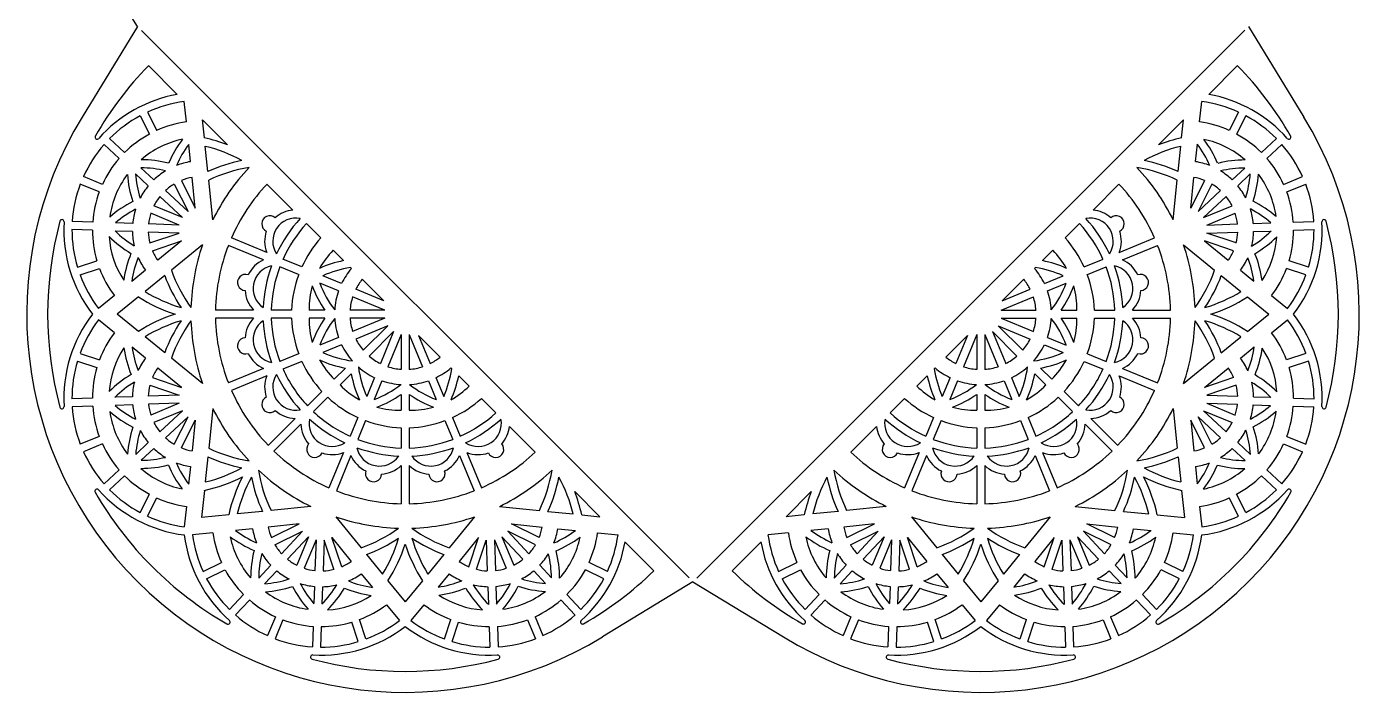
# Model space of a CAD drawing. Extents: x 58 to 313, y -11 to 244.
# Drawn here: x 58.4 to 312.9, y -10.8 to 116.4 of the extents above; entities that cross this region are included whole.
import ezdxf

# ---------------------------------------------------------------- set-up
doc = ezdxf.new("R2010")
doc.units = 0
doc.layers.get('0').update_dxf_attribs({"linetype": 'CONTINUOUS'})

msp = doc.modelspace()

# ---------------------------------------------------------------- linework, layer by layer
for p, q in [((79.58, 116.37), (69.03, 133.66)), ((79.58, 116.37), (69.03, 99.09)), ((80.34, 115.62), (184.89, 11.06)), ((186.36, 11.01), (291.01, 115.67)), ((291.72, 116.37), (302.27, 99.09)), ((81.67, 108.92), (87.17, 103.41)), ((284.13, 103.41), (289.63, 108.92)), ((88.93, 98.17), (88.53, 102.06)), ((282.37, 98.17), (282.78, 102.06)), ((80.13, 99.34), (81.87, 95.84)), ((81.52, 100.03), (83.26, 96.53)), ((289.78, 100.03), (288.04, 96.53)), ((291.17, 99.34), (289.43, 95.84)), ((92.36, 95.13), (92, 98.58)), ((92, 98.58), (96.8, 93.78)), ((274.5, 93.78), (279.3, 98.58)), ((278.94, 95.13), (279.3, 98.58)), ((77.14, 92.31), (74.28, 94.98)), ((294.16, 92.31), (297.02, 94.98)), ((76.08, 91.18), (73.23, 93.85)), ((89.71, 90.57), (89.37, 93.85)), ((93.02, 88.68), (92.53, 93.5)), ((278.28, 88.68), (278.77, 93.5)), ((281.59, 90.57), (281.94, 93.92)), ((295.22, 91.18), (298.08, 93.85)), ((82.72, 87.1), (80.26, 89.4)), ((288.58, 87.1), (290.99, 89.35)), ((72.89, 86.22), (69.28, 87.71)), ((81.66, 85.97), (79.2, 88.27)), ((88, 86.98), (90.62, 81.71)), ((90.62, 81.71), (90.02, 87.57)), ((93.97, 79.46), (93.19, 87.05)), ((277.33, 79.46), (278.11, 87.05)), ((280.68, 81.71), (281.28, 87.57)), ((283.3, 86.98), (280.68, 81.71)), ((289.64, 85.97), (292.05, 88.22)), ((298.41, 86.22), (302.02, 87.71)), ((72.29, 84.79), (68.68, 86.28)), ((89.24, 81.02), (84.93, 85.04)), ((86.61, 86.29), (89.24, 81.02)), ((104.32, 86.26), (109.26, 81.32)), ((262.04, 81.32), (266.98, 86.26)), ((284.69, 86.29), (282.07, 81.02)), ((282.07, 81.02), (286.37, 85.04)), ((299.01, 84.79), (302.62, 86.28)), ((88.18, 79.89), (82.74, 82.14)), ((88.18, 79.89), (83.87, 83.91)), ((283.12, 79.89), (287.43, 83.91)), ((283.12, 79.89), (288.56, 82.14)), ((71.04, 79.02), (67.14, 79.15)), ((87.58, 78.45), (82.14, 80.71)), ((283.72, 78.45), (289.16, 80.71)), ((292.62, 78.76), (295.99, 78.87)), ((300.26, 79.02), (304.16, 79.15)), ((70.99, 77.47), (67.09, 77.6)), ((78.62, 77.21), (75.33, 77.32)), ((78.68, 78.76), (75.38, 78.87)), ((87.53, 76.9), (81.64, 77.1)), ((87.58, 78.45), (81.7, 78.66)), ((81.95, 75.03), (87.53, 76.9)), ((111.85, 78.73), (114.6, 75.99)), ((256.7, 75.99), (259.45, 78.73)), ((283.72, 78.45), (289.6, 78.66)), ((283.77, 76.9), (289.66, 77.1)), ((289.35, 75.03), (283.77, 76.9)), ((292.68, 77.21), (296.04, 77.32)), ((300.31, 77.47), (304.21, 77.6)), ((82.44, 73.56), (88.02, 75.43)), ((88.02, 75.43), (83.45, 71.72)), ((91.98, 74.65), (86.06, 69.84)), ((103.67, 71.79), (96.94, 74.58)), ((104.27, 73.22), (97.54, 76.01)), ((267.03, 73.22), (273.76, 76.01)), ((267.63, 71.79), (274.36, 74.58)), ((279.32, 74.65), (285.24, 69.84)), ((288.86, 73.56), (283.28, 75.43)), ((283.28, 75.43), (287.85, 71.72)), ((68.14, 70.39), (71.84, 71.63)), ((110.96, 70.45), (107.37, 71.93)), ((116.95, 73.64), (118.93, 71.66)), ((252.37, 71.66), (254.35, 73.64)), ((260.34, 70.45), (263.93, 71.93)), ((303.16, 70.39), (299.46, 71.63)), ((68.63, 68.92), (72.34, 70.16)), ((81.11, 69.81), (78.5, 67.69)), ((84.79, 68.81), (81.03, 65.75)), ((110.36, 69.02), (106.78, 70.5)), ((118.57, 67.3), (114.99, 68.78)), ((120.26, 70.32), (120.43, 70.15)), ((250.87, 70.15), (251.04, 70.32)), ((252.73, 67.3), (256.31, 68.78)), ((260.94, 69.02), (264.52, 70.5)), ((286.51, 68.81), (290.27, 65.75)), ((290.19, 69.81), (292.75, 67.73)), ((302.67, 68.92), (298.96, 70.16)), ((117.98, 65.86), (114.4, 67.35)), ((126.62, 63.96), (121.26, 66.18)), ((122.49, 68.09), (126.62, 63.96)), ((244.68, 63.96), (248.81, 68.09)), ((244.68, 63.96), (250.04, 66.18)), ((253.32, 65.86), (256.9, 67.35)), ((75.18, 64.99), (72.15, 62.53)), ((79.76, 64.72), (75.72, 61.43)), ((126.81, 62.21), (120.67, 64.75)), ((244.49, 62.21), (250.63, 64.75)), ((291.54, 64.72), (295.58, 61.43)), ((296.12, 64.99), (299.15, 62.53)), ((79.76, 58.14), (75.72, 61.43)), ((101.77, 62.21), (94.48, 62.21)), ((109.01, 62.21), (105.13, 62.21)), ((115.36, 62.21), (112.34, 62.21)), ((126.81, 62.21), (120.16, 62.21)), ((244.49, 62.21), (251.14, 62.21)), ((255.94, 62.21), (258.96, 62.21)), ((262.29, 62.21), (266.17, 62.21)), ((269.53, 62.21), (276.82, 62.21)), ((291.54, 58.14), (295.58, 61.43)), ((75.18, 57.87), (72.15, 60.33)), ((101.77, 60.65), (94.48, 60.65)), ((109.01, 60.65), (105.13, 60.65)), ((115.36, 60.65), (112.34, 60.65)), ((126.81, 60.65), (120.16, 60.65)), ((126.81, 60.65), (120.67, 58.11)), ((127.4, 59.22), (121.26, 56.68)), ((127.4, 59.22), (122.7, 54.52)), ((243.9, 59.22), (248.6, 54.52)), ((243.9, 59.22), (250.04, 56.68)), ((244.49, 60.65), (250.63, 58.11)), ((244.49, 60.65), (251.14, 60.65)), ((255.94, 60.65), (258.96, 60.65)), ((262.29, 60.65), (266.17, 60.65)), ((269.53, 60.65), (276.82, 60.65)), ((296.12, 57.87), (299.15, 60.33)), ((84.79, 54.06), (81.03, 57.11)), ((117.98, 57), (114.4, 55.51)), ((128.5, 58.12), (123.8, 53.43)), ((128.5, 58.12), (125.96, 51.98)), ((129.93, 57.53), (127.39, 51.39)), ((129.93, 57.53), (129.93, 50.88)), ((131.48, 57.53), (131.48, 50.88)), ((131.48, 57.53), (134.03, 51.39)), ((133.24, 57.34), (135.46, 51.98)), ((133.24, 57.34), (137.37, 53.22)), ((233.93, 53.22), (238.06, 57.34)), ((238.06, 57.34), (235.84, 51.98)), ((239.82, 57.53), (237.27, 51.39)), ((239.82, 57.53), (239.82, 50.88)), ((241.37, 57.53), (241.37, 50.88)), ((241.37, 57.53), (243.91, 51.39)), ((242.8, 58.12), (245.35, 51.98)), ((242.8, 58.12), (247.5, 53.43)), ((253.32, 57), (256.9, 55.51)), ((286.51, 54.06), (290.27, 57.11)), ((68.63, 53.94), (72.34, 52.7)), ((81.11, 53.05), (78.55, 55.13)), ((110.36, 53.84), (106.78, 52.36)), ((118.57, 55.56), (114.99, 54.08)), ((252.73, 55.56), (256.31, 54.08)), ((260.94, 53.84), (264.52, 52.36)), ((290.19, 53.05), (292.8, 55.17)), ((302.67, 53.94), (298.96, 52.7)), ((68.14, 52.47), (71.84, 51.23)), ((88.02, 47.43), (83.45, 51.14)), ((91.98, 48.21), (86.06, 53.02)), ((103.67, 51.07), (96.94, 48.28)), ((110.96, 52.41), (107.37, 50.93)), ((119.31, 51.13), (117.17, 48.99)), ((139.43, 51.15), (139.6, 50.99)), ((231.7, 50.99), (231.87, 51.15)), ((251.99, 51.13), (254.13, 48.99)), ((260.34, 52.41), (263.93, 50.93)), ((267.63, 51.07), (274.36, 48.28)), ((279.32, 48.21), (285.24, 53.02)), ((283.28, 47.43), (287.85, 51.14)), ((303.16, 52.47), (299.46, 51.23)), ((82.44, 49.3), (88.02, 47.43)), ((104.27, 49.64), (97.54, 46.85)), ((120.41, 50.03), (118.27, 47.9)), ((124.84, 49.3), (123.36, 45.72)), ((126.27, 48.7), (124.79, 45.12)), ((135.14, 48.7), (136.62, 45.12)), ((136.57, 49.3), (138.06, 45.72)), ((140.93, 49.65), (142.91, 47.67)), ((228.39, 47.67), (230.37, 49.65)), ((234.73, 49.3), (233.24, 45.72)), ((236.16, 48.7), (234.68, 45.12)), ((245.03, 48.7), (246.51, 45.12)), ((246.46, 49.3), (247.94, 45.72)), ((250.89, 50.03), (253.03, 47.9)), ((267.03, 49.64), (273.76, 46.85)), ((288.86, 49.3), (283.28, 47.43)), ((87.53, 45.96), (81.64, 45.76)), ((81.95, 47.83), (87.53, 45.96)), ((114.82, 46.64), (112.07, 43.89)), ((129.93, 46.09), (129.93, 43.07)), ((131.48, 46.09), (131.48, 43.07)), ((239.82, 46.09), (239.82, 43.07)), ((241.37, 46.09), (241.37, 43.07)), ((256.49, 46.64), (259.23, 43.89)), ((289.35, 47.83), (283.77, 45.96)), ((283.77, 45.96), (289.66, 45.76)), ((70.99, 45.39), (67.09, 45.26)), ((71.04, 43.84), (67.14, 43.71)), ((78.62, 45.65), (75.26, 45.54)), ((78.68, 44.1), (75.31, 43.99)), ((87.58, 44.41), (81.7, 44.21)), ((87.58, 44.41), (82.14, 42.15)), ((93.97, 43.4), (93.19, 35.81)), ((115.91, 45.54), (113.17, 42.8)), ((145.26, 45.32), (148.01, 42.58)), ((223.29, 42.58), (226.04, 45.32)), ((255.39, 45.54), (258.13, 42.8)), ((277.33, 43.4), (278.11, 35.81)), ((283.72, 44.41), (289.6, 44.21)), ((283.72, 44.41), (289.16, 42.15)), ((292.62, 44.1), (295.92, 43.99)), ((292.68, 45.65), (295.97, 45.54)), ((300.26, 43.84), (304.16, 43.71)), ((300.31, 45.39), (304.21, 45.26)), ((88.18, 42.97), (82.74, 40.72)), ((88.18, 42.97), (83.87, 38.96)), ((89.24, 41.84), (84.93, 37.82)), ((86.61, 36.57), (89.24, 41.84)), ((88, 35.88), (90.62, 41.15)), ((90.62, 41.15), (90.02, 35.29)), ((109.69, 41.51), (104.55, 36.36)), ((121.69, 41.68), (120.2, 38.1)), ((123.12, 41.09), (121.64, 37.5)), ((138.29, 41.09), (139.78, 37.5)), ((139.73, 41.68), (141.21, 38.1)), ((231.57, 41.68), (230.09, 38.1)), ((233.01, 41.09), (231.52, 37.5)), ((248.18, 41.09), (249.66, 37.5)), ((249.61, 41.68), (251.1, 38.1)), ((261.61, 41.51), (266.76, 36.36)), ((283.3, 35.88), (280.68, 41.15)), ((280.68, 41.15), (281.28, 35.29)), ((284.69, 36.57), (282.07, 41.84)), ((282.07, 41.84), (286.37, 37.82)), ((283.12, 42.97), (288.56, 40.72)), ((283.12, 42.97), (287.43, 38.96)), ((110.79, 40.42), (105.64, 35.27)), ((129.93, 39.73), (129.93, 35.85)), ((131.48, 39.73), (131.48, 35.85)), ((150.6, 39.99), (155.54, 35.05)), ((215.76, 35.05), (220.7, 39.99)), ((239.82, 39.73), (239.82, 35.85)), ((241.37, 39.73), (241.37, 35.85)), ((260.51, 40.42), (265.66, 35.27)), ((72.29, 38.07), (68.68, 36.58)), ((72.89, 36.64), (69.28, 35.15)), ((81.66, 36.89), (79.25, 34.64)), ((82.72, 35.76), (80.31, 33.51)), ((288.58, 35.76), (291.04, 33.46)), ((289.64, 36.89), (292.1, 34.6)), ((298.41, 36.64), (302.02, 35.15)), ((299.01, 38.07), (302.62, 36.58)), ((93.02, 34.18), (92.53, 29.36)), ((118.92, 34.99), (116.13, 28.26)), ((120.35, 34.4), (117.56, 27.67)), ((141.07, 34.4), (143.85, 27.67)), ((142.5, 34.99), (145.29, 28.26)), ((228.8, 34.99), (226.01, 28.26)), ((230.23, 34.4), (227.45, 27.67)), ((250.95, 34.4), (253.74, 27.67)), ((252.39, 34.99), (255.17, 28.26)), ((278.28, 34.18), (278.77, 29.36)), ((76.08, 31.68), (73.23, 29.01)), ((77.14, 30.55), (74.28, 27.88)), ((89.71, 32.29), (89.36, 28.94)), ((129.93, 32.49), (129.93, 25.21)), ((131.48, 32.49), (131.48, 25.21)), ((239.82, 32.49), (239.82, 25.21)), ((241.37, 32.49), (241.37, 25.21)), ((281.59, 32.29), (281.93, 29.01)), ((294.16, 30.55), (297.02, 27.88)), ((295.22, 31.68), (298.08, 29.01)), ((80.13, 23.52), (81.87, 27.02)), ((81.52, 22.83), (83.26, 26.33)), ((92.36, 27.73), (91.82, 22.55)), ((163.06, 27.52), (167.86, 22.73)), ((203.44, 22.73), (208.24, 27.52)), ((278.94, 27.73), (279.48, 22.55)), ((289.78, 22.83), (288.04, 26.33)), ((291.17, 23.52), (289.43, 27.02)), ((88.93, 24.69), (88.53, 20.8)), ((97.01, 23.08), (91.82, 22.55)), ((103.45, 23.75), (98.64, 23.25)), ((112.67, 24.7), (105.09, 23.91)), ((148.74, 24.7), (156.33, 23.91)), ((157.96, 23.75), (162.78, 23.25)), ((164.4, 23.08), (167.86, 22.73)), ((206.9, 23.08), (203.44, 22.73)), ((213.34, 23.75), (208.53, 23.25)), ((222.56, 24.7), (214.97, 23.91)), ((258.63, 24.7), (266.21, 23.91)), ((267.85, 23.75), (272.66, 23.25)), ((274.29, 23.08), (279.48, 22.55)), ((282.37, 24.69), (282.78, 20.8)), ((101.56, 20.43), (98.28, 20.09)), ((110.43, 21.35), (104.57, 20.74)), ((105.15, 18.73), (110.43, 21.35)), ((117.49, 22.7), (122.3, 16.79)), ((143.93, 22.7), (139.12, 16.79)), ((156.26, 18.73), (150.99, 21.35)), ((150.99, 21.35), (156.84, 20.74)), ((159.85, 20.43), (163.2, 20.09)), ((211.45, 20.43), (208.17, 20.09)), ((220.31, 21.35), (214.46, 20.74)), ((215.04, 18.73), (220.31, 21.35)), ((227.37, 22.7), (232.18, 16.79)), ((253.82, 22.7), (249, 16.79)), ((266.15, 18.73), (260.87, 21.35)), ((260.87, 21.35), (266.73, 20.74)), ((269.74, 20.43), (273.09, 20.09)), ((93.97, 19.65), (90.08, 19.25)), ((105.84, 17.34), (111.12, 19.96)), ((111.12, 19.96), (107.1, 15.65)), ((112.25, 18.9), (108.23, 14.6)), ((112.25, 18.9), (110, 13.46)), ((113.68, 18.31), (111.43, 12.87)), ((113.68, 18.31), (113.48, 12.42)), ((115.23, 18.25), (115.03, 12.37)), ((117.11, 12.67), (115.23, 18.25)), ((118.58, 13.17), (116.7, 18.75)), ((116.7, 18.75), (120.42, 14.18)), ((144.71, 18.75), (141, 14.18)), ((142.83, 13.17), (144.71, 18.75)), ((144.3, 12.67), (146.18, 18.25)), ((146.18, 18.25), (146.38, 12.37)), ((147.73, 18.31), (149.98, 12.87)), ((147.73, 18.31), (147.93, 12.42)), ((149.16, 18.9), (153.18, 14.6)), ((149.16, 18.9), (151.42, 13.46)), ((155.57, 17.34), (150.3, 19.96)), ((150.3, 19.96), (154.32, 15.65)), ((167.45, 19.65), (171.34, 19.25)), ((172.69, 17.89), (178.19, 12.39)), ((193.11, 12.39), (198.61, 17.89)), ((203.85, 19.65), (199.97, 19.25)), ((215.73, 17.34), (221, 19.96)), ((221, 19.96), (216.98, 15.65)), ((222.14, 18.9), (218.12, 14.6)), ((222.14, 18.9), (219.88, 13.46)), ((223.57, 18.31), (221.32, 12.87)), ((223.57, 18.31), (223.37, 12.42)), ((225.12, 18.25), (224.92, 12.37)), ((227, 12.67), (225.12, 18.25)), ((228.47, 13.17), (226.59, 18.75)), ((226.59, 18.75), (230.31, 14.18)), ((254.6, 18.75), (250.88, 14.18)), ((252.72, 13.17), (254.6, 18.75)), ((254.19, 12.67), (256.07, 18.25)), ((256.07, 18.25), (256.27, 12.37)), ((257.62, 18.31), (259.87, 12.87)), ((257.62, 18.31), (257.82, 12.42)), ((259.05, 18.9), (263.07, 14.6)), ((259.05, 18.9), (261.3, 13.46)), ((265.46, 17.34), (260.18, 19.96)), ((260.18, 19.96), (264.2, 15.65)), ((277.33, 19.65), (281.22, 19.25)), ((123.33, 15.51), (126.39, 11.76)), ((138.08, 15.51), (135.03, 11.76)), ((233.22, 15.51), (236.27, 11.76)), ((247.97, 15.51), (244.92, 11.76)), ((92.11, 12.24), (95.61, 13.98)), ((105.04, 13.44), (102.74, 10.98)), ((156.38, 13.44), (158.63, 11.04)), ((169.31, 12.24), (165.81, 13.98)), ((201.99, 12.24), (205.49, 13.98)), ((214.92, 13.44), (212.62, 10.98)), ((266.26, 13.44), (268.52, 11.04)), ((279.19, 12.24), (275.69, 13.98)), ((92.8, 10.85), (96.3, 12.59)), ((106.17, 12.39), (103.87, 9.93)), ((122.33, 11.83), (124.45, 9.22)), ((127.42, 10.49), (130.71, 6.44)), ((134, 10.49), (130.71, 6.44)), ((139.09, 11.83), (137.01, 9.27)), ((155.25, 12.39), (157.5, 9.98)), ((168.62, 10.85), (165.12, 12.59)), ((185.65, 10.31), (168.37, -0.25)), ((185.65, 10.31), (202.93, -0.25)), ((202.69, 10.85), (206.18, 12.59)), ((216.06, 12.39), (213.76, 9.93)), ((232.21, 11.83), (234.34, 9.22)), ((237.3, 10.49), (240.59, 6.44)), ((243.88, 10.49), (240.59, 6.44)), ((248.97, 11.83), (246.89, 9.27)), ((265.13, 12.39), (267.38, 9.98)), ((278.5, 10.85), (275, 12.59)), ((99.82, 7.86), (97.16, 5.01)), ((113.38, 9.4), (113.27, 6.11)), ((114.93, 9.35), (114.82, 6.05)), ((146.49, 9.35), (146.6, 5.98)), ((148.04, 9.4), (148.15, 6.04)), ((161.59, 7.86), (164.26, 5.01)), ((209.71, 7.86), (207.04, 5.01)), ((223.27, 9.4), (223.15, 6.11)), ((224.82, 9.35), (224.7, 6.05)), ((256.37, 9.35), (256.49, 5.98)), ((257.92, 9.4), (258.04, 6.04)), ((271.48, 7.86), (274.14, 5.01)), ((100.96, 6.8), (98.29, 3.95)), ((127.14, 5.91), (129.61, 2.87)), ((134.27, 5.91), (131.81, 2.87)), ((160.46, 6.8), (163.12, 3.95)), ((210.84, 6.8), (208.18, 3.95)), ((237.03, 5.91), (239.49, 2.87)), ((244.16, 5.91), (241.69, 2.87)), ((270.34, 6.8), (273.01, 3.95)), ((105.92, 3.61), (104.42, 0)), ((107.35, 3.02), (105.86, -0.59)), ((121.75, -1.14), (120.51, 2.57)), ((123.22, -0.64), (121.98, 3.06)), ((138.19, -0.64), (139.44, 3.06)), ((139.66, -1.14), (140.91, 2.57)), ((154.06, 3.02), (155.56, -0.59)), ((155.5, 3.61), (156.99, 0)), ((215.8, 3.61), (214.31, 0)), ((217.24, 3.02), (215.74, -0.59)), ((231.64, -1.14), (230.39, 2.57)), ((233.11, -0.64), (231.86, 3.06)), ((248.08, -0.64), (249.33, 3.06)), ((249.55, -1.14), (250.8, 2.57)), ((263.95, 3.02), (265.44, -0.59)), ((265.38, 3.61), (266.88, 0)), ((113.12, 1.77), (112.98, -2.14)), ((114.67, 1.71), (114.53, -2.19)), ((146.75, 1.71), (146.88, -2.19)), ((148.3, 1.77), (148.43, -2.14)), ((223, 1.77), (222.87, -2.14)), ((224.55, 1.71), (224.42, -2.19)), ((256.63, 1.71), (256.77, -2.19)), ((258.18, 1.77), (258.32, -2.14))]:
    msp.add_line(p, q)
for centre, radius, start, end in [((130.7, 61.42), 68.26, 135.9122, 150.0618), ((240.6, 61.42), 68.26, 29.9382, 44.0878), ((91.83, 77.53), 26.3, 100.2182, 138.3136), ((91.83, 77.53), 24.75, 97.6845, 114.6302), ((279.47, 77.53), 24.75, 65.3698, 82.3155), ((279.47, 77.53), 26.3, 41.6864, 79.7818), ((91.83, 77.53), 24.75, 118.2215, 135.1672), ((279.47, 77.53), 24.75, 44.8328, 61.7785), ((130.7, 61.42), 72.26, 148.5846, 301.4154), ((91.83, 77.53), 20.84, 98.0211, 114.2935), ((240.6, 61.42), 72.26, 238.5846, 31.4154), ((279.47, 77.53), 20.84, 65.7065, 81.9789), ((71.89, 95.29), 0.403, 150.0618, 318.3136), ((91.83, 77.53), 20.84, 118.5581, 134.8306), ((91.83, 77.53), 17.7, 101.9191, 130.7043), ((106.31, 81.29), 22.64, 143.2133, 156.6091), ((86, 66.1), 29.71, 68.6925, 77.6474), ((285.3, 66.1), 29.71, 102.3526, 111.3075), ((279.47, 77.53), 17.7, 49.0675, 77.8527), ((265, 81.35), 22.64, 23.1628, 36.5586), ((279.47, 77.53), 20.84, 45.1694, 61.4419), ((299.41, 95.29), 0.403, 221.6864, 29.9382), ((91.83, 77.53), 24.75, 138.7586, 155.7043), ((106.31, 81.29), 21.09, 143.4397, 156.0763), ((86, 66.1), 28.16, 61.2452, 76.6042), ((285.3, 66.1), 28.16, 103.3958, 118.7548), ((265, 81.35), 21.09, 23.6955, 36.5968), ((279.47, 77.53), 24.75, 24.2957, 41.2414), ((91.83, 77.53), 20.84, 139.0952, 155.3677), ((80.06, 68.31), 21.09, 76.5471, 89.4484), ((80.06, 68.31), 22.64, 76.0144, 89.4102), ((91.83, 77.53), 13.21, 99.2531, 111.305), ((105.35, 61.65), 29.71, 101.2654, 114.52), ((105.35, 61.65), 28.16, 99.1214, 115.5873), ((130.71, 61.43), 40.92, 136.7727, 153.851), ((265.95, 61.65), 28.16, 64.4127, 80.8786), ((240.59, 61.43), 40.92, 26.149, 43.2273), ((265.95, 61.65), 29.71, 65.48, 78.7346), ((279.47, 77.53), 13.21, 68.4669, 80.7469), ((291.21, 68.26), 22.64, 90.3617, 103.7575), ((291.21, 68.26), 21.09, 90.5881, 103.2247), ((279.47, 77.53), 20.84, 24.6323, 40.9048), ((91.83, 77.53), 17.7, 143.2215, 172.0067), ((100.23, 89.91), 22.64, 184.5156, 197.9114), ((100.23, 89.91), 21.09, 184.4774, 197.3787), ((91.83, 77.53), 13.21, 121.3185, 133.5985), ((91.83, 77.53), 10.2, 100.2497, 112.0649), ((279.47, 77.53), 10.2, 67.9351, 79.7503), ((279.47, 77.53), 13.21, 46.4015, 58.4534), ((271.02, 89.88), 21.09, 342.8495, 355.4861), ((271.02, 89.88), 22.64, 342.3167, 355.7125), ((279.47, 77.53), 17.7, 8.2215, 37.0067), ((91.83, 77.53), 24.75, 159.2957, 176.2414), ((91.83, 77.53), 20.84, 159.6323, 175.9048), ((91.83, 77.53), 13.21, 140.3273, 152.6073), ((91.83, 77.53), 10.2, 120.7868, 132.602), ((130.71, 61.43), 36.23, 136.7376, 156.2735), ((240.59, 61.43), 36.23, 23.7265, 43.2624), ((279.47, 77.53), 10.2, 47.398, 59.2132), ((279.47, 77.53), 13.21, 27.6208, 39.6727), ((279.47, 77.53), 20.84, 4.0952, 20.3677), ((279.47, 77.53), 24.75, 3.7586, 20.7043), ((89.08, 62.83), 22.64, 117.3167, 130.7125), ((89.08, 62.83), 21.09, 117.8495, 130.4861), ((91.83, 77.53), 13.21, 162.6208, 174.6727), ((91.83, 77.53), 10.2, 141.3238, 153.1391), ((279.47, 77.53), 10.2, 26.8609, 38.6762), ((282.28, 62.84), 21.09, 49.4774, 62.3787), ((279.47, 77.53), 13.21, 5.3273, 17.6073), ((282.28, 62.84), 22.64, 49.5156, 62.9114), ((130.7, 61.42), 68.26, 164.9125, 195.091), ((65.18, 79.09), 0.403, 356.6608, 164.9125), ((91.83, 77.53), 26.3, 176.6608, 217.7507), ((91.83, 77.53), 10.2, 161.8609, 173.6762), ((104.87, 78.69), 1.55, 48.7921, 243.7079), ((109.84, 75.37), 4.42, 79.3548, 213.1452), ((109.84, 75.37), 5.97, 95.5365, 131.3342), ((130.71, 61.43), 27.14, 137.6273, 154.8727), ((261.46, 75.37), 4.42, 326.8548, 100.6452), ((240.59, 61.43), 27.14, 25.1273, 42.3727), ((261.46, 75.37), 5.97, 48.6658, 84.4635), ((266.43, 78.69), 1.55, 296.2921, 131.2079), ((279.47, 77.53), 10.2, 6.3238, 18.1391), ((279.47, 77.53), 26.3, 322.2493, 3.3392), ((306.12, 79.09), 0.403, 15.0875, 183.3392), ((240.6, 61.42), 68.26, 344.909, 15.0875), ((91.83, 77.53), 24.75, 179.8328, 196.7785), ((91.83, 77.53), 20.84, 180.1694, 196.4419), ((90.09, 92.39), 21.09, 225.5881, 238.2247), ((91.83, 77.53), 13.21, 181.4015, 193.4534), ((91.83, 77.53), 10.2, 182.398, 194.2132), ((109.84, 75.37), 5.97, 161.1658, 201.1036), ((130.71, 61.43), 25.59, 137.4607, 155.7633), ((240.59, 61.43), 25.59, 24.2367, 42.5393), ((261.46, 75.37), 5.97, 338.8964, 18.8342), ((279.47, 77.53), 10.2, 345.7868, 357.602), ((281.27, 92.38), 21.09, 301.5471, 314.4484), ((279.47, 77.53), 13.21, 346.3185, 358.5985), ((279.47, 77.53), 20.84, 343.5581, 359.8306), ((279.47, 77.53), 24.75, 343.2215, 0.1672), ((91.83, 77.53), 17.7, 184.0675, 212.8527), ((90.09, 92.39), 22.64, 225.3617, 238.7575), ((130.71, 61.43), 40.92, 161.149, 178.2273), ((130.71, 61.43), 36.23, 158.7265, 178.7735), ((130.71, 61.43), 21.71, 137.9003, 155.4531), ((240.59, 61.43), 21.71, 24.5469, 42.0997), ((240.59, 61.43), 36.23, 1.2265, 21.2735), ((240.59, 61.43), 40.92, 1.7727, 18.851), ((281.27, 92.38), 22.64, 301.0144, 314.4102), ((279.47, 77.53), 17.7, 326.9191, 355.7043), ((99.36, 64.61), 22.64, 158.1628, 171.5586), ((99.36, 64.61), 21.09, 158.6955, 171.5968), ((91.83, 77.53), 13.21, 203.4669, 215.7469), ((91.83, 77.53), 10.2, 202.9351, 214.7503), ((106.09, 66.33), 5.97, 113.8964, 153.8342), ((130.41, 60.71), 18.66, 136.1734, 149.5129), ((123.5, 49.48), 22.64, 101.6577, 113.9005), ((247.8, 49.48), 22.64, 66.0995, 78.3423), ((240.89, 60.71), 18.66, 30.4871, 43.8266), ((265.21, 66.33), 5.97, 26.1658, 66.1036), ((279.47, 77.53), 10.2, 325.2497, 337.0649), ((279.47, 77.53), 13.21, 324.2531, 336.305), ((271.89, 64.64), 21.09, 8.4397, 21.0763), ((271.89, 64.64), 22.64, 8.2133, 21.6091), ((91.83, 77.53), 24.75, 200.3698, 217.3155), ((91.83, 77.53), 20.84, 200.7065, 216.9789), ((112.62, 79.2), 29.71, 200.48, 213.7346), ((112.62, 79.2), 28.16, 199.4127, 215.8786), ((100.23, 67.49), 1.55, 71.2921, 266.2079), ((106.09, 66.33), 4.42, 101.8548, 235.6452), ((130.71, 61.43), 27.14, 160.1273, 177.3727), ((130.71, 61.43), 25.59, 159.2367, 178.2633), ((130.71, 61.43), 21.71, 159.5469, 177.9531), ((123.5, 49.48), 21.09, 98.8389, 113.7967), ((130.71, 61.43), 13.48, 139.6756, 154.2013), ((240.59, 61.43), 13.48, 25.7987, 40.3244), ((247.8, 49.48), 21.09, 66.2033, 81.1611), ((240.59, 61.43), 21.71, 2.0469, 20.4531), ((240.59, 61.43), 25.59, 1.7367, 20.7633), ((265.21, 66.33), 4.42, 304.3548, 78.1452), ((240.59, 61.43), 27.14, 2.6273, 19.8727), ((271.07, 67.49), 1.55, 273.7921, 108.7079), ((258.68, 79.2), 28.16, 324.1214, 340.5873), ((258.68, 79.2), 29.71, 326.2654, 339.52), ((279.47, 77.53), 20.84, 323.0211, 339.2935), ((279.47, 77.53), 24.75, 322.6845, 339.6302), ((131, 62.15), 18.66, 165.4871, 179.8188), ((134.06, 74.97), 22.64, 201.0995, 214.3266), ((134.06, 74.97), 21.09, 201.2033, 217.1587), ((130.71, 61.43), 10.57, 140.9638, 153.294), ((240.59, 61.43), 10.57, 26.706, 39.0362), ((237.24, 74.97), 21.09, 322.8413, 338.7967), ((237.24, 74.97), 22.64, 325.6734, 338.9005), ((240.3, 62.15), 18.66, 0.1812, 14.5129), ((95.79, 89.74), 29.71, 237.3526, 252.3052), ((95.79, 89.74), 28.16, 238.3958, 253.7548), ((106.09, 66.33), 5.97, 183.6658, 223.6036), ((130.71, 61.43), 13.48, 160.7987, 176.58), ((130.71, 61.43), 10.57, 161.706, 175.794), ((240.59, 61.43), 10.57, 4.206, 18.294), ((240.59, 61.43), 13.48, 3.42, 19.2013), ((265.21, 66.33), 5.97, 316.3964, 356.3342), ((275.51, 89.74), 28.16, 286.2452, 301.6042), ((275.51, 89.74), 29.71, 287.6948, 302.6474), ((91.83, 45.33), 26.3, 142.2493, 183.3789), ((95.79, 33.12), 29.71, 107.6948, 122.6474), ((275.51, 33.12), 29.71, 57.3526, 72.3052), ((279.47, 45.33), 26.3, 356.6211, 37.7507), ((91.83, 45.33), 24.75, 142.6845, 159.6302), ((95.79, 33.12), 28.16, 106.2452, 121.6042), ((112.62, 43.66), 29.71, 146.2654, 159.52), ((112.62, 43.66), 28.16, 144.1214, 160.5873), ((130.71, 61.43), 40.92, 181.7727, 198.851), ((130.71, 61.43), 36.23, 181.2265, 201.2735), ((106.09, 56.53), 5.97, 136.3964, 176.3342), ((106.09, 56.53), 4.42, 124.3548, 258.1452), ((130.71, 61.43), 27.14, 182.6273, 199.8727), ((130.71, 61.43), 25.59, 181.7367, 200.7633), ((130.71, 61.43), 21.71, 182.0469, 200.4531), ((131, 60.71), 18.66, 180.1812, 194.5129), ((134.06, 47.89), 22.64, 145.6734, 158.9005), ((134.06, 47.89), 21.09, 142.8413, 158.7967), ((130.71, 61.43), 13.48, 183.42, 199.2013), ((130.71, 61.43), 10.57, 184.206, 198.294), ((240.59, 61.43), 10.57, 341.706, 355.794), ((240.59, 61.43), 13.48, 340.7987, 356.58), ((237.24, 47.89), 21.09, 21.2033, 37.1587), ((237.24, 47.89), 22.64, 21.0995, 34.3266), ((240.3, 60.71), 18.66, 345.4871, 359.8188), ((240.59, 61.43), 21.71, 339.5469, 357.9531), ((240.59, 61.43), 25.59, 339.2367, 358.2633), ((240.59, 61.43), 27.14, 340.1273, 357.3727), ((265.21, 56.53), 4.42, 281.8548, 55.6452), ((265.21, 56.53), 5.97, 3.6658, 43.6036), ((240.59, 61.43), 36.23, 338.7265, 358.7735), ((240.59, 61.43), 40.92, 341.149, 358.2273), ((258.68, 43.66), 28.16, 19.4127, 35.8786), ((258.68, 43.66), 29.71, 20.48, 33.7346), ((275.51, 33.12), 28.16, 58.3958, 73.7548), ((279.47, 45.33), 24.75, 20.3698, 37.3155), ((91.83, 45.33), 20.84, 143.0211, 159.2935), ((100.23, 55.37), 1.55, 93.7921, 288.7079), ((130.71, 61.43), 10.57, 206.706, 220.794), ((240.59, 61.43), 10.57, 319.206, 333.294), ((271.07, 55.37), 1.55, 251.2921, 86.2079), ((279.47, 45.33), 20.84, 20.7065, 36.9789), ((91.83, 45.33), 17.7, 146.9191, 175.7043), ((99.42, 58.22), 22.64, 188.2133, 201.6091), ((99.42, 58.22), 21.09, 188.4397, 201.0763), ((106.09, 56.53), 5.97, 206.1658, 246.1036), ((123.5, 73.38), 21.09, 246.2033, 262.1587), ((130.71, 61.43), 13.48, 205.7987, 221.58), ((240.59, 61.43), 13.48, 318.42, 334.2013), ((247.8, 73.38), 21.09, 277.8413, 293.7967), ((265.21, 56.53), 5.97, 293.8964, 333.8342), ((271.94, 58.25), 21.09, 338.6955, 351.5968), ((271.94, 58.25), 22.64, 338.1628, 351.5586), ((279.47, 45.33), 17.7, 4.0675, 32.8527), ((91.83, 45.33), 24.75, 163.2215, 180.1672), ((91.83, 45.33), 20.84, 163.5581, 179.8306), ((91.83, 45.33), 13.21, 144.2531, 156.305), ((91.83, 45.33), 10.2, 145.2497, 157.0649), ((130.71, 61.43), 25.59, 204.2367, 223.2633), ((130.71, 61.43), 21.71, 204.5469, 222.9531), ((130.41, 62.15), 18.66, 210.4871, 224.8188), ((123.5, 73.38), 22.64, 246.0995, 259.3266), ((142.66, 54.23), 21.09, 187.8413, 203.7967), ((130.71, 61.43), 13.48, 228.42, 244.2013), ((130.71, 61.43), 10.57, 229.206, 243.294), ((130.71, 61.43), 10.57, 251.706, 265.794), ((130.71, 61.43), 10.57, 274.206, 288.294), ((130.71, 61.43), 10.57, 296.706, 309.0362), ((130.71, 61.43), 13.48, 295.7987, 310.3244), ((118.76, 54.23), 21.09, 336.2033, 351.1611), ((252.54, 54.23), 21.09, 188.8389, 203.7967), ((240.59, 61.43), 13.48, 229.6756, 244.2013), ((240.59, 61.43), 10.57, 230.9638, 243.294), ((240.59, 61.43), 10.57, 251.706, 265.794), ((240.59, 61.43), 10.57, 274.206, 288.294), ((240.59, 61.43), 10.57, 296.706, 310.794), ((240.59, 61.43), 13.48, 295.7987, 311.58), ((228.64, 54.23), 21.09, 336.2033, 352.1587), ((247.8, 73.38), 22.64, 280.6734, 293.9005), ((240.89, 62.15), 18.66, 315.1812, 329.5129), ((240.59, 61.43), 21.71, 317.0469, 335.4531), ((240.59, 61.43), 25.59, 316.7367, 335.7633), ((279.47, 45.33), 10.2, 22.9351, 34.7503), ((279.47, 45.33), 13.21, 23.4669, 35.7469), ((279.47, 45.33), 20.84, 0.1694, 16.4419), ((279.47, 45.33), 24.75, 359.8328, 16.7785), ((90.03, 30.48), 22.64, 121.0144, 134.4102), ((90.03, 30.48), 21.09, 121.5471, 134.4484), ((91.83, 45.33), 13.21, 166.3185, 178.5985), ((109.84, 47.49), 5.97, 158.8964, 198.8342), ((109.84, 47.49), 4.42, 146.8548, 280.6452), ((130.71, 61.43), 27.14, 205.1273, 222.3727), ((142.66, 54.23), 22.64, 190.6734, 203.9005), ((130.71, 61.43), 13.48, 250.7987, 266.58), ((130.71, 61.43), 13.48, 273.42, 289.2013), ((118.76, 54.23), 22.64, 336.0995, 348.3423), ((252.54, 54.23), 22.64, 191.6577, 203.9005), ((240.59, 61.43), 13.48, 250.7987, 266.58), ((240.59, 61.43), 13.48, 273.42, 289.2013), ((228.64, 54.23), 22.64, 336.0995, 349.3266), ((261.46, 47.49), 4.42, 259.3548, 33.1452), ((240.59, 61.43), 27.14, 317.6273, 334.8727), ((261.46, 47.49), 5.97, 341.1658, 21.1036), ((281.21, 30.47), 21.09, 45.5881, 58.2247), ((279.47, 45.33), 13.21, 1.4015, 13.4534), ((281.21, 30.47), 22.64, 45.3617, 58.7575), ((91.83, 45.33), 10.2, 165.7868, 177.602), ((130.71, 61.43), 36.23, 203.7265, 223.7735), ((131.42, 61.13), 18.66, 225.1812, 239.5129), ((117.16, 64.79), 21.09, 291.2033, 307.1587), ((117.16, 64.79), 22.64, 291.0995, 304.3266), ((144.25, 64.79), 22.64, 235.6734, 248.9005), ((144.25, 64.79), 21.09, 232.8413, 248.7967), ((129.99, 61.13), 18.66, 300.4871, 313.8266), ((241.31, 61.13), 18.66, 226.1734, 239.5129), ((227.05, 64.79), 21.09, 291.2033, 307.1587), ((227.05, 64.79), 22.64, 291.0995, 304.3266), ((254.14, 64.79), 22.64, 235.6734, 248.9005), ((254.14, 64.79), 21.09, 232.8413, 248.7967), ((239.88, 61.13), 18.66, 300.4871, 314.8188), ((240.59, 61.43), 36.23, 316.2265, 336.2735), ((279.47, 45.33), 10.2, 2.398, 14.2132), ((65.18, 43.75), 0.403, 195.091, 3.3789), ((91.83, 45.33), 24.75, 183.7586, 200.7043), ((91.83, 45.33), 20.84, 184.0952, 200.3677), ((89.02, 60.02), 21.09, 229.4774, 242.3787), ((91.83, 45.33), 13.21, 185.3273, 197.6073), ((91.83, 45.33), 10.2, 186.3238, 198.1391), ((130.71, 61.43), 40.92, 206.149, 223.2273), ((104.87, 44.17), 1.55, 116.2921, 311.2079), ((130.71, 61.43), 21.71, 227.0469, 245.4531), ((129.99, 61.73), 18.66, 255.4871, 269.8188), ((131.42, 61.73), 18.66, 270.1812, 284.5129), ((130.71, 61.43), 21.71, 294.5469, 312.0997), ((240.59, 61.43), 21.71, 227.9003, 245.4531), ((239.88, 61.73), 18.66, 255.4871, 269.8188), ((241.31, 61.73), 18.66, 270.1812, 284.5129), ((240.59, 61.43), 21.71, 294.5469, 312.9531), ((266.43, 44.17), 1.55, 228.7921, 63.7079), ((240.59, 61.43), 40.92, 316.7727, 333.851), ((279.47, 45.33), 10.2, 341.8609, 353.6762), ((279.47, 45.33), 13.21, 342.6208, 354.6727), ((282.22, 60.03), 21.09, 297.8495, 310.4861), ((279.47, 45.33), 20.84, 339.6323, 355.9048), ((279.47, 45.33), 24.75, 339.2957, 356.2414), ((306.12, 43.75), 0.403, 176.6211, 344.909), ((91.83, 45.33), 17.7, 188.2215, 217.0067), ((89.02, 60.02), 22.64, 229.5156, 242.9114), ((91.83, 45.33), 10.2, 206.8609, 218.6762), ((109.84, 47.49), 5.97, 228.6658, 268.6036), ((116.76, 40.56), 4.42, 169.3548, 303.1452), ((130.71, 61.43), 27.14, 227.6273, 244.8727), ((130.71, 61.43), 25.59, 226.7367, 245.7633), ((130.71, 61.43), 21.71, 249.5469, 267.9531), ((130.71, 61.43), 21.71, 272.0469, 290.4531), ((130.71, 61.43), 25.59, 294.2367, 312.5393), ((130.71, 61.43), 27.14, 295.1273, 312.3727), ((144.65, 40.56), 4.42, 236.8548, 10.6452), ((226.65, 40.56), 4.42, 169.3548, 303.1452), ((240.59, 61.43), 27.14, 227.6273, 244.8727), ((240.59, 61.43), 25.59, 227.4607, 245.7633), ((240.59, 61.43), 21.71, 249.5469, 267.9531), ((240.59, 61.43), 21.71, 272.0469, 290.4531), ((240.59, 61.43), 25.59, 294.2367, 313.2633), ((240.59, 61.43), 27.14, 295.1273, 312.3727), ((254.54, 40.56), 4.42, 236.8548, 10.6452), ((261.46, 47.49), 5.97, 271.3964, 311.3342), ((279.47, 45.33), 10.2, 321.3238, 333.1391), ((282.22, 60.03), 22.64, 297.3167, 310.7125), ((279.47, 45.33), 17.7, 323.2215, 352.0067), ((100.28, 32.98), 22.64, 162.3167, 175.7125), ((100.28, 32.98), 21.09, 162.8495, 175.4861), ((91.83, 45.33), 13.21, 207.6208, 219.6727), ((116.76, 40.56), 5.97, 181.3964, 221.3342), ((144.65, 40.56), 5.97, 318.6658, 354.4635), ((226.65, 40.56), 5.97, 185.5365, 221.3342), ((254.54, 40.56), 5.97, 318.6658, 358.6036), ((279.47, 45.33), 13.21, 320.3273, 332.6073), ((271.07, 32.95), 21.09, 4.4774, 17.3787), ((271.07, 32.95), 22.64, 4.5156, 17.9114), ((91.83, 45.33), 20.84, 204.6323, 220.9048), ((91.83, 45.33), 13.21, 226.4015, 238.4534), ((91.83, 45.33), 10.2, 227.398, 239.2132), ((91.83, 45.33), 10.2, 247.9351, 259.7503), ((105.35, 61.21), 28.16, 244.4127, 260.8786), ((113.44, 35.6), 1.55, 138.7921, 333.7079), ((130.71, 61.43), 27.14, 250.1273, 267.3727), ((125.81, 36.82), 4.42, 191.8548, 325.6452), ((130.71, 61.43), 25.59, 249.2367, 268.2633), ((130.71, 61.43), 25.59, 271.7367, 290.7633), ((135.6, 36.82), 4.42, 214.3548, 348.1452), ((130.71, 61.43), 27.14, 272.6273, 289.8727), ((147.97, 35.6), 1.55, 206.2921, 41.2079), ((223.33, 35.6), 1.55, 138.7921, 333.7079), ((235.7, 36.82), 4.42, 191.8548, 325.6452), ((240.59, 61.43), 27.14, 250.1273, 267.3727), ((240.59, 61.43), 25.59, 249.2367, 268.2633), ((240.59, 61.43), 25.59, 271.7367, 290.7633), ((245.49, 36.82), 4.42, 214.3548, 348.1452), ((240.59, 61.43), 27.14, 272.6273, 289.8727), ((257.86, 35.6), 1.55, 206.2921, 41.2079), ((265.95, 61.21), 28.16, 279.1214, 295.5873), ((279.47, 45.33), 10.2, 280.2497, 292.0649), ((279.47, 45.33), 10.2, 300.7868, 312.602), ((279.47, 45.33), 13.21, 301.3185, 313.5985), ((279.47, 45.33), 20.84, 319.0952, 335.3677), ((91.83, 45.33), 24.75, 204.2957, 221.2414), ((80.1, 54.6), 21.09, 270.5881, 283.2247), ((105.35, 61.21), 29.71, 245.48, 258.7346), ((130.71, 61.43), 36.23, 226.2265, 246.2735), ((116.76, 40.56), 5.97, 251.1658, 291.1036), ((125.81, 36.82), 5.97, 203.8964, 243.8342), ((135.6, 36.82), 5.97, 296.1658, 336.1036), ((144.65, 40.56), 5.97, 248.8964, 288.8342), ((130.71, 61.43), 36.23, 293.7265, 313.2624), ((240.59, 61.43), 36.23, 226.7376, 246.2735), ((226.65, 40.56), 5.97, 251.1658, 291.1036), ((235.7, 36.82), 5.97, 203.8964, 243.8342), ((245.49, 36.82), 5.97, 296.1658, 336.1036), ((254.54, 40.56), 5.97, 248.8964, 288.8342), ((240.59, 61.43), 36.23, 293.7265, 313.7735), ((265.95, 61.21), 29.71, 281.2654, 294.52), ((291.24, 54.55), 21.09, 256.5471, 269.4484), ((279.47, 45.33), 24.75, 318.7586, 335.7043), ((91.83, 45.33), 20.84, 225.1694, 241.4419), ((80.1, 54.6), 22.64, 270.3617, 283.7575), ((91.83, 45.33), 17.7, 229.0675, 257.8527), ((106.3, 41.51), 22.64, 203.1628, 216.5586), ((91.83, 45.33), 13.21, 248.4669, 260.7469), ((106.3, 41.51), 21.09, 203.6955, 216.5968), ((86, 56.76), 28.16, 283.3958, 298.7548), ((130.49, 36.08), 28.16, 189.1214, 205.5873), ((130.71, 61.43), 40.92, 226.7727, 243.851), ((124.65, 30.96), 1.55, 161.2921, 356.2079), ((125.81, 36.82), 5.97, 273.6658, 313.6036), ((135.6, 36.82), 5.97, 226.3964, 266.3342), ((136.77, 30.96), 1.55, 183.7921, 18.7079), ((130.71, 61.43), 40.92, 296.149, 313.2273), ((130.93, 36.08), 28.16, 334.4127, 350.8786), ((240.37, 36.08), 28.16, 189.1214, 205.5873), ((240.59, 61.43), 40.92, 226.7727, 243.851), ((234.53, 30.96), 1.55, 161.2921, 356.2079), ((235.7, 36.82), 5.97, 273.6658, 313.6036), ((245.49, 36.82), 5.97, 226.3964, 266.3342), ((246.66, 30.96), 1.55, 183.7921, 18.7079), ((240.59, 61.43), 40.92, 296.149, 313.2273), ((240.81, 36.08), 28.16, 334.4127, 350.8786), ((285.3, 56.76), 28.16, 241.2452, 256.6042), ((279.47, 45.33), 13.21, 279.2531, 291.305), ((264.99, 41.57), 21.09, 323.4397, 336.0763), ((264.99, 41.57), 22.64, 323.2133, 336.6091), ((279.47, 45.33), 17.7, 281.9191, 310.7043), ((291.24, 54.55), 22.64, 256.0144, 269.4102), ((279.47, 45.33), 20.84, 298.5581, 314.8306), ((71.87, 27.6), 0.403, 41.6104, 209.8983), ((86, 56.76), 29.71, 282.3526, 297.3052), ((126.04, 16.73), 29.71, 152.6948, 167.6474), ((126.04, 16.73), 28.16, 151.2452, 166.6042), ((130.49, 36.08), 29.71, 191.2654, 204.52), ((130.93, 36.08), 29.71, 335.48, 348.7346), ((135.38, 16.73), 28.16, 13.3958, 28.7548), ((235.92, 16.73), 28.16, 151.2452, 166.6042), ((240.37, 36.08), 29.71, 191.2654, 204.52), ((240.81, 36.08), 29.71, 335.48, 348.7346), ((245.26, 16.73), 28.16, 13.3958, 28.7548), ((285.3, 56.76), 29.71, 242.6948, 257.6474), ((245.26, 16.73), 29.71, 12.3526, 27.3052), ((299.43, 27.6), 0.403, 330.1017, 138.3896), ((130.7, 61.42), 68.26, 209.8983, 240.1017), ((91.83, 45.33), 26.3, 221.6104, 262.7507), ((91.83, 45.33), 24.75, 224.8328, 241.7785), ((91.83, 45.33), 20.84, 245.7065, 261.9789), ((130.71, 61.43), 36.23, 248.7265, 268.7735), ((130.71, 61.43), 36.23, 271.2265, 291.2735), ((135.38, 16.73), 29.71, 12.3526, 21.3075), ((235.92, 16.73), 29.71, 158.6925, 167.6474), ((240.59, 61.43), 36.23, 248.7265, 268.7735), ((240.59, 61.43), 36.23, 271.2265, 291.2735), ((240.6, 61.42), 68.26, 299.8983, 330.1017), ((279.47, 45.33), 20.84, 278.0211, 294.2935), ((279.47, 45.33), 26.3, 277.2493, 318.3896), ((279.47, 45.33), 24.75, 298.2215, 315.1672), ((91.83, 45.33), 24.75, 245.3698, 262.3155), ((114.61, 22.56), 13.21, 189.2531, 201.305), ((114.61, 22.56), 10.2, 190.2497, 202.0649), ((130.71, 61.43), 40.92, 251.149, 268.2273), ((112.94, 43.35), 28.16, 289.4127, 305.8786), ((130.71, 61.43), 40.92, 271.7727, 288.851), ((148.48, 43.35), 28.16, 234.1214, 250.5873), ((146.81, 22.56), 10.2, 337.9351, 349.7503), ((146.81, 22.56), 13.21, 338.4669, 350.7469), ((224.49, 22.56), 13.21, 189.2531, 201.305), ((224.49, 22.56), 10.2, 190.2497, 202.0649), ((240.59, 61.43), 40.92, 251.149, 268.2273), ((222.82, 43.35), 28.16, 289.4127, 305.8786), ((240.59, 61.43), 40.92, 271.7727, 288.851), ((258.36, 43.35), 28.16, 234.1214, 250.5873), ((256.69, 22.56), 10.2, 337.9351, 349.7503), ((256.69, 22.56), 13.21, 338.4669, 350.7469), ((279.47, 45.33), 24.75, 277.6845, 294.6302), ((114.61, 22.56), 26.3, 187.2493, 228.3896), ((114.61, 22.56), 24.75, 187.6845, 204.6302), ((114.61, 22.56), 20.84, 188.0211, 204.2935), ((114.61, 22.56), 17.7, 191.9191, 220.7043), ((110.85, 37.04), 22.64, 233.2133, 246.6091), ((110.85, 37.04), 21.09, 233.4397, 246.0763), ((112.94, 43.35), 29.71, 290.48, 303.7346), ((102.4, 26.52), 28.16, 328.3958, 343.7548), ((159.02, 26.52), 28.16, 196.2452, 211.6042), ((148.48, 43.35), 29.71, 236.2654, 249.52), ((150.62, 37.02), 21.09, 293.6955, 306.5968), ((150.62, 37.02), 22.64, 293.1628, 306.5586), ((146.81, 22.56), 17.7, 319.0675, 347.8527), ((146.81, 22.56), 26.3, 311.6864, 349.7818), ((146.81, 22.56), 20.84, 335.7065, 351.9789), ((146.81, 22.56), 24.75, 335.3698, 352.3155), ((224.49, 22.56), 26.3, 190.2182, 228.3136), ((224.49, 22.56), 24.75, 187.6845, 204.6302), ((224.49, 22.56), 20.84, 188.0211, 204.2935), ((224.49, 22.56), 17.7, 191.9191, 220.7043), ((220.73, 37.04), 22.64, 233.2133, 246.6091), ((220.73, 37.04), 21.09, 233.4397, 246.0763), ((222.82, 43.35), 29.71, 290.48, 303.7346), ((212.29, 26.52), 28.16, 328.3958, 343.7548), ((268.9, 26.52), 28.16, 196.2452, 211.6042), ((258.36, 43.35), 29.71, 236.2654, 249.52), ((260.51, 37.02), 21.09, 293.6955, 306.5968), ((260.51, 37.02), 22.64, 293.1628, 306.5586), ((256.69, 22.56), 17.7, 319.0675, 347.8527), ((256.69, 22.56), 26.3, 311.6104, 352.7507), ((256.69, 22.56), 20.84, 335.7065, 351.9789), ((256.69, 22.56), 24.75, 335.3698, 352.3155), ((123.83, 10.78), 22.64, 166.0144, 179.4102), ((123.83, 10.78), 21.09, 166.5471, 179.4484), ((114.61, 22.56), 13.21, 211.3185, 223.5985), ((114.61, 22.56), 10.2, 210.7868, 222.602), ((102.4, 26.52), 29.71, 327.3526, 342.3052), ((159.02, 26.52), 29.71, 197.6948, 212.6474), ((146.81, 22.56), 10.2, 317.398, 329.2132), ((146.81, 22.56), 13.21, 316.4015, 328.4534), ((137.54, 10.82), 21.09, 0.5881, 13.2247), ((137.54, 10.82), 22.64, 0.3617, 13.7575), ((233.72, 10.78), 22.64, 166.0144, 179.4102), ((233.72, 10.78), 21.09, 166.5471, 179.4484), ((224.49, 22.56), 13.21, 211.3185, 223.5985), ((224.49, 22.56), 10.2, 210.7868, 222.602), ((212.29, 26.52), 29.71, 327.3526, 342.3052), ((268.9, 26.52), 29.71, 197.6948, 212.6474), ((256.69, 22.56), 10.2, 317.398, 329.2132), ((256.69, 22.56), 13.21, 316.4015, 328.4534), ((247.42, 10.82), 21.09, 0.5881, 13.2247), ((247.42, 10.82), 22.64, 0.3617, 13.7575), ((114.61, 22.56), 10.2, 231.3238, 243.1391), ((114.61, 22.56), 10.2, 251.8609, 263.6762), ((114.61, 22.56), 10.2, 292.9351, 304.7503), ((146.81, 22.56), 10.2, 235.2497, 247.0649), ((146.81, 22.56), 10.2, 276.3238, 288.1391), ((146.81, 22.56), 10.2, 296.8609, 308.6762), ((224.49, 22.56), 10.2, 231.3238, 243.1391), ((224.49, 22.56), 10.2, 251.8609, 263.6762), ((224.49, 22.56), 10.2, 292.9351, 304.7503), ((256.69, 22.56), 10.2, 235.2497, 247.0649), ((256.69, 22.56), 10.2, 276.3238, 288.1391), ((256.69, 22.56), 10.2, 296.8609, 308.6762), ((114.61, 22.56), 24.75, 208.2215, 225.1672), ((114.61, 22.56), 20.84, 208.5581, 224.8306), ((102.23, 30.95), 21.09, 274.4774, 287.3787), ((114.61, 22.56), 13.21, 230.3273, 242.6073), ((114.61, 22.56), 10.2, 272.398, 284.2132), ((114.61, 22.56), 13.21, 293.4669, 305.7469), ((127.53, 30.09), 21.09, 248.6955, 261.5968), ((133.91, 30.14), 21.09, 278.4397, 291.0763), ((146.81, 22.56), 13.21, 234.2531, 246.305), ((146.81, 22.56), 10.2, 255.7868, 267.602), ((146.81, 22.56), 13.21, 297.6208, 309.6727), ((159.16, 31), 21.09, 252.8495, 265.4861), ((146.81, 22.56), 20.84, 315.1694, 331.4419), ((146.81, 22.56), 24.75, 314.8328, 331.7785), ((130.7, 61.42), 68.26, 299.9382, 314.0878), ((240.6, 61.42), 68.26, 225.9122, 240.0618), ((224.49, 22.56), 24.75, 208.2215, 225.1672), ((224.49, 22.56), 20.84, 208.5581, 224.8306), ((212.11, 30.95), 21.09, 274.4774, 287.3787), ((224.49, 22.56), 13.21, 230.3273, 242.6073), ((224.49, 22.56), 10.2, 272.398, 284.2132), ((224.49, 22.56), 13.21, 293.4669, 305.7469), ((237.42, 30.09), 21.09, 248.6955, 261.5968), ((243.8, 30.14), 21.09, 278.4397, 291.0763), ((256.69, 22.56), 13.21, 234.2531, 246.305), ((256.69, 22.56), 10.2, 255.7868, 267.602), ((256.69, 22.56), 13.21, 297.6208, 309.6727), ((269.04, 31), 21.09, 252.8495, 265.4861), ((256.69, 22.56), 20.84, 315.1694, 331.4419), ((256.69, 22.56), 24.75, 314.8328, 331.7785), ((102.23, 30.95), 22.64, 274.5156, 287.9114), ((114.61, 22.56), 17.7, 233.2215, 262.0067), ((129.31, 19.8), 22.64, 207.3167, 220.7125), ((129.31, 19.8), 21.09, 207.8495, 220.4861), ((114.61, 22.56), 13.21, 252.6208, 264.6727), ((99.75, 20.81), 21.09, 315.5881, 328.2247), ((114.61, 22.56), 13.21, 271.4015, 283.4534), ((99.75, 20.81), 22.64, 315.3617, 328.7575), ((114.61, 22.56), 17.7, 274.0675, 302.8527), ((127.53, 30.09), 22.64, 248.1628, 261.5586), ((133.91, 30.14), 22.64, 278.2133, 291.6091), ((146.81, 22.56), 17.7, 236.9191, 265.7043), ((161.66, 20.75), 22.64, 211.0144, 224.4102), ((146.81, 22.56), 13.21, 256.3185, 268.5985), ((161.66, 20.75), 21.09, 211.5471, 224.4484), ((146.81, 22.56), 13.21, 275.3273, 287.6073), ((132.12, 19.74), 21.09, 319.4774, 332.3787), ((132.12, 19.74), 22.64, 319.5156, 332.9114), ((146.81, 22.56), 17.7, 278.2215, 307.0067), ((159.16, 31), 22.64, 252.3167, 265.7125), ((212.11, 30.95), 22.64, 274.5156, 287.9114), ((224.49, 22.56), 17.7, 233.2215, 262.0067), ((239.19, 19.8), 22.64, 207.3167, 220.7125), ((224.49, 22.56), 13.21, 252.6208, 264.6727), ((239.19, 19.8), 21.09, 207.8495, 220.4861), ((209.64, 20.81), 21.09, 315.5881, 328.2247), ((224.49, 22.56), 13.21, 271.4015, 283.4534), ((209.64, 20.81), 22.64, 315.3617, 328.7575), ((224.49, 22.56), 17.7, 274.0675, 302.8527), ((237.42, 30.09), 22.64, 248.1628, 261.5586), ((243.8, 30.14), 22.64, 278.2133, 291.6091), ((256.69, 22.56), 17.7, 236.9191, 265.7043), ((271.54, 20.75), 22.64, 211.0144, 224.4102), ((256.69, 22.56), 13.21, 256.3185, 268.5985), ((271.54, 20.75), 21.09, 211.5471, 224.4484), ((256.69, 22.56), 13.21, 275.3273, 287.6073), ((242, 19.74), 21.09, 319.4774, 332.3787), ((242, 19.74), 22.64, 319.5156, 332.9114), ((256.69, 22.56), 17.7, 278.2215, 307.0067), ((269.04, 31), 22.64, 252.3167, 265.7125), ((114.61, 22.56), 20.84, 229.0952, 245.3677), ((114.61, 22.56), 20.84, 290.7065, 306.9789), ((146.81, 22.56), 20.84, 233.0211, 249.2935), ((146.81, 22.56), 20.84, 294.6323, 310.9048), ((224.49, 22.56), 20.84, 229.0952, 245.3677), ((224.49, 22.56), 20.84, 290.7065, 306.9789), ((256.69, 22.56), 20.84, 233.0211, 249.2935), ((256.69, 22.56), 20.84, 294.6323, 310.9048), ((96.87, 2.59), 0.403, 240.1017, 48.3896), ((114.61, 22.56), 24.75, 228.7586, 245.7043), ((114.61, 22.56), 20.84, 249.6323, 265.9048), ((114.61, 22.56), 20.84, 270.1694, 286.4419), ((114.61, 22.56), 24.75, 290.3698, 307.3155), ((146.81, 22.56), 24.75, 232.6845, 249.6302), ((146.81, 22.56), 20.84, 253.5581, 269.8306), ((146.81, 22.56), 20.84, 274.0952, 290.3677), ((146.81, 22.56), 24.75, 294.2957, 311.2414), ((164.57, 2.62), 0.403, 131.6864, 299.9382), ((206.73, 2.62), 0.403, 240.0618, 48.3136), ((224.49, 22.56), 24.75, 228.7586, 245.7043), ((224.49, 22.56), 20.84, 249.6323, 265.9048), ((224.49, 22.56), 20.84, 270.1694, 286.4419), ((224.49, 22.56), 24.75, 290.3698, 307.3155), ((256.69, 22.56), 24.75, 232.6845, 249.6302), ((256.69, 22.56), 20.84, 253.5581, 269.8306), ((256.69, 22.56), 20.84, 274.0952, 290.3677), ((256.69, 22.56), 24.75, 294.2957, 311.2414), ((274.43, 2.59), 0.403, 131.6104, 299.8983), ((114.61, 22.56), 26.3, 266.6211, 307.7507), ((146.81, 22.56), 26.3, 232.2493, 273.3392), ((224.49, 22.56), 26.3, 266.6608, 307.7507), ((256.69, 22.56), 26.3, 232.2493, 273.3789), ((114.61, 22.56), 24.75, 249.2957, 266.2414), ((114.61, 22.56), 24.75, 269.8328, 286.7785), ((146.81, 22.56), 24.75, 253.2215, 270.1672), ((146.81, 22.56), 24.75, 273.7586, 290.7043), ((224.49, 22.56), 24.75, 249.2957, 266.2414), ((224.49, 22.56), 24.75, 269.8328, 286.7785), ((256.69, 22.56), 24.75, 253.2215, 270.1672), ((256.69, 22.56), 24.75, 273.7586, 290.7043), ((113.03, -4.1), 0.403, 86.6211, 254.909), ((130.7, 61.42), 68.26, 254.909, 285.0875), ((148.36, -4.1), 0.403, 285.0875, 93.3392), ((222.94, -4.1), 0.403, 86.6608, 254.9125), ((240.6, 61.42), 68.26, 254.9125, 285.091), ((258.27, -4.1), 0.403, 285.091, 93.3789)]:
    msp.add_arc(centre, radius, start, end)

doc.saveas('drawing.dxf')
